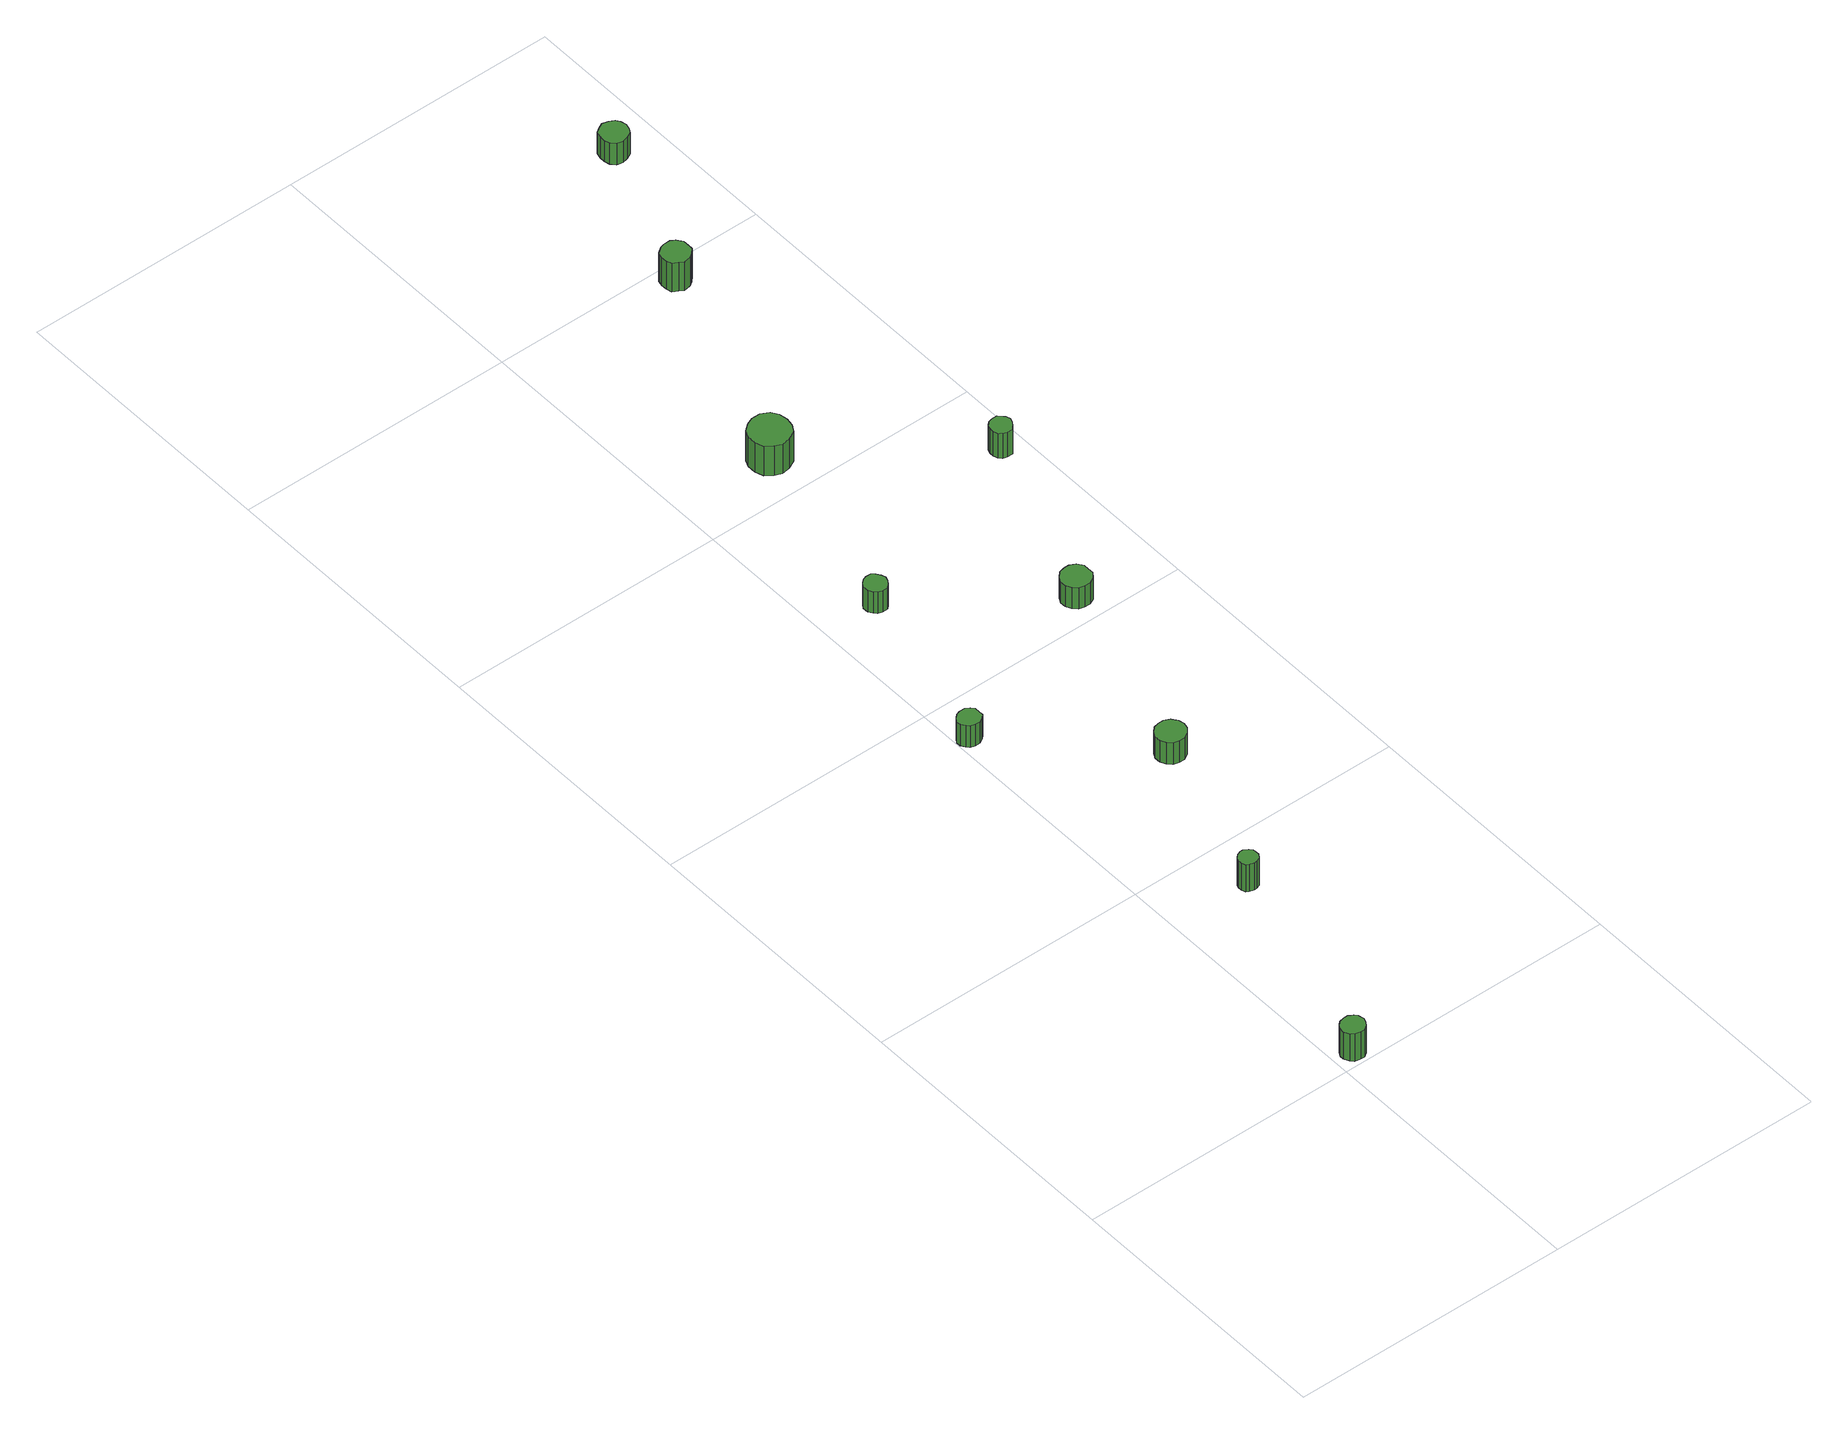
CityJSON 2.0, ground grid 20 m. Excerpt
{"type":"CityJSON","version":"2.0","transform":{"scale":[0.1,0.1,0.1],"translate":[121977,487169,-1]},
"CityObjects":{
"tree1":{"type":"SolitaryVegetationObject","attributes":{"function":"something"},"geometry":[{"type":"MultiSurface","lod":"1","boundaries":[[[0,1,2,3,4,5,6,7,8,9,10,11,12,13,14]],[[15,16,17,18,19,20,21,22,23,24,25,26,27,28,29]],[[0,29,28,1]],[[1,28,27,2]],[[2,27,26,3]],[[3,26,25,4]],[[4,25,24,5]],[[5,24,23,6]],[[6,23,22,7]],[[7,22,21,8]],[[8,21,20,9]],[[9,20,19,10]],[[10,19,18,11]],[[11,18,17,12]],[[12,17,16,13]],[[13,16,15,14]],[[14,15,29,0]]]}]},
"tree2":{"type":"SolitaryVegetationObject","attributes":{"function":"something"},"geometry":[{"type":"MultiSurface","lod":"1","boundaries":[[[30,31,32,33,34,35,36,37,38,39,40,41,42,43,44]],[[45,46,47,48,49,50,51,52,53,54,55,56,57,58,59]],[[30,59,58,31]],[[31,58,57,32]],[[32,57,56,33]],[[33,56,55,34]],[[34,55,54,35]],[[35,54,53,36]],[[36,53,52,37]],[[37,52,51,38]],[[38,51,50,39]],[[39,50,49,40]],[[40,49,48,41]],[[41,48,47,42]],[[42,47,46,43]],[[43,46,45,44]],[[44,45,59,30]]]}]},
"tree3":{"type":"SolitaryVegetationObject","attributes":{"function":"something"},"geometry":[{"type":"MultiSurface","lod":"1","boundaries":[[[60,61,62,63,64,65,66,67,68,69,70,71,72,73,74]],[[75,76,77,78,79,80,81,82,83,84,85,86,87,88,89]],[[60,89,88,61]],[[61,88,87,62]],[[62,87,86,63]],[[63,86,85,64]],[[64,85,84,65]],[[65,84,83,66]],[[66,83,82,67]],[[67,82,81,68]],[[68,81,80,69]],[[69,80,79,70]],[[70,79,78,71]],[[71,78,77,72]],[[72,77,76,73]],[[73,76,75,74]],[[74,75,89,60]]]}]},
"tree4":{"type":"SolitaryVegetationObject","attributes":{"function":"something"},"geometry":[{"type":"MultiSurface","lod":"1","boundaries":[[[90,91,92,93,94,95,96,97,98,99,100,101,102,103,104]],[[105,106,107,108,109,110,111,112,113,114,115,116,117,118,119]],[[90,119,118,91]],[[91,118,117,92]],[[92,117,116,93]],[[93,116,115,94]],[[94,115,114,95]],[[95,114,113,96]],[[96,113,112,97]],[[97,112,111,98]],[[98,111,110,99]],[[99,110,109,100]],[[100,109,108,101]],[[101,108,107,102]],[[102,107,106,103]],[[103,106,105,104]],[[104,105,119,90]]]}]},
"tree5":{"type":"SolitaryVegetationObject","attributes":{"function":"something"},"geometry":[{"type":"MultiSurface","lod":"1","boundaries":[[[120,121,122,123,124,125,126,127,128,129,130,131,132,133,134]],[[135,136,137,138,139,140,141,142,143,144,145,146,147,148,149]],[[120,149,148,121]],[[121,148,147,122]],[[122,147,146,123]],[[123,146,145,124]],[[124,145,144,125]],[[125,144,143,126]],[[126,143,142,127]],[[127,142,141,128]],[[128,141,140,129]],[[129,140,139,130]],[[130,139,138,131]],[[131,138,137,132]],[[132,137,136,133]],[[133,136,135,134]],[[134,135,149,120]]]}]},
"tree6":{"type":"SolitaryVegetationObject","attributes":{"function":"something"},"geometry":[{"type":"MultiSurface","lod":"1","boundaries":[[[150,151,152,153,154,155,156,157,158,159,160,161,162,163,164]],[[165,166,167,168,169,170,171,172,173,174,175,176,177,178,179]],[[150,179,178,151]],[[151,178,177,152]],[[152,177,176,153]],[[153,176,175,154]],[[154,175,174,155]],[[155,174,173,156]],[[156,173,172,157]],[[157,172,171,158]],[[158,171,170,159]],[[159,170,169,160]],[[160,169,168,161]],[[161,168,167,162]],[[162,167,166,163]],[[163,166,165,164]],[[164,165,179,150]]]}]},
"tree7":{"type":"SolitaryVegetationObject","attributes":{"function":"something"},"geometry":[{"type":"MultiSurface","lod":"1","boundaries":[[[180,181,182,183,184,185,186,187,188,189,190,191,192,193,194]],[[195,196,197,198,199,200,201,202,203,204,205,206,207,208,209]],[[180,209,208,181]],[[181,208,207,182]],[[182,207,206,183]],[[183,206,205,184]],[[184,205,204,185]],[[185,204,203,186]],[[186,203,202,187]],[[187,202,201,188]],[[188,201,200,189]],[[189,200,199,190]],[[190,199,198,191]],[[191,198,197,192]],[[192,197,196,193]],[[193,196,195,194]],[[194,195,209,180]]]}]},
"tree8":{"type":"SolitaryVegetationObject","attributes":{"function":"something"},"geometry":[{"type":"MultiSurface","lod":"1","boundaries":[[[210,211,212,213,214,215,216,217,218,219,220,221,222,223,224]],[[225,226,227,228,229,230,231,232,233,234,235,236,237,238,239]],[[210,239,238,211]],[[211,238,237,212]],[[212,237,236,213]],[[213,236,235,214]],[[214,235,234,215]],[[215,234,233,216]],[[216,233,232,217]],[[217,232,231,218]],[[218,231,230,219]],[[219,230,229,220]],[[220,229,228,221]],[[221,228,227,222]],[[222,227,226,223]],[[223,226,225,224]],[[224,225,239,210]]]}]},
"tree9":{"type":"SolitaryVegetationObject","attributes":{"function":"something"},"geometry":[{"type":"MultiSurface","lod":"1","boundaries":[[[240,241,242,243,244,245,246,247,248,249,250,251,252,253,254]],[[255,256,257,258,259,260,261,262,263,264,265,266,267,268,269]],[[240,269,268,241]],[[241,268,267,242]],[[242,267,266,243]],[[243,266,265,244]],[[244,265,264,245]],[[245,264,263,246]],[[246,263,262,247]],[[247,262,261,248]],[[248,261,260,249]],[[249,260,259,250]],[[250,259,258,251]],[[251,258,257,252]],[[252,257,256,253]],[[253,256,255,254]],[[254,255,269,240]]]}]},
"tree10":{"type":"SolitaryVegetationObject","attributes":{"function":"something"},"geometry":[{"type":"MultiSurface","lod":"1","boundaries":[[[270,271,272,273,274,275,276,277,278,279,280,281,282,283,284]],[[285,286,287,288,289,290,291,292,293,294,295,296,297,298,299]],[[270,299,298,271]],[[271,298,297,272]],[[272,297,296,273]],[[273,296,295,274]],[[274,295,294,275]],[[275,294,293,276]],[[276,293,292,277]],[[277,292,291,278]],[[278,291,290,279]],[[279,290,289,280]],[[280,289,288,281]],[[281,288,287,282]],[[282,287,286,283]],[[283,286,285,284]],[[284,285,299,270]]]}]},
"tree11":{"type":"SolitaryVegetationObject","attributes":{"function":"something"}},
"tree12":{"type":"SolitaryVegetationObject","attributes":{"function":"something"}}
},
"vertices":[
[23,11,29],[22,15,29],[20,17,29],[17,19,29],[14,19,29],[10,18,29],[8,16,29],[6,13,29],[6,10,29],[8,6,29],[10,4,29],[14,3,29],[17,3,29],[20,5,29],[22,8,29],[22,8,6],[20,5,6],[17,3,6],[14,3,6],[10,4,6],[8,6,6],[6,10,6],[6,13,6],[8,16,6],[10,18,6],[14,19,6],[17,19,6],[20,17,6],[22,15,6],[23,11,6],
[65,163,29],[65,166,29],[63,168,29],[60,170,29],[58,170,29],[55,169,29],[53,167,29],[52,165,29],[52,162,29],[53,159,29],[55,158,29],[58,157,29],[60,157,29],[63,158,29],[65,161,29],[65,161,6],[63,158,6],[60,157,6],[58,157,6],[55,158,6],[53,159,6],[52,162,6],[52,165,6],[53,167,6],[55,169,6],[58,170,6],[60,170,6],[63,168,6],[65,166,6],[65,163,6],
[17,368,24],[17,372,24],[15,374,24],[12,376,24],[8,376,24],[5,375,24],[3,373,24],[1,370,24],[1,367,24],[3,364,24],[5,362,24],[8,361,24],[12,361,24],[15,363,24],[17,365,24],[17,365,6],[15,363,6],[12,361,6],[8,361,6],[5,362,6],[3,364,6],[1,367,6],[1,370,6],[3,373,6],[5,375,6],[8,376,6],[12,376,6],[15,374,6],[17,372,6],[17,368,6],
[106,281,24],[105,285,24],[102,289,24],[98,291,24],[94,291,24],[90,290,24],[87,287,24],[85,283,24],[85,279,24],[87,275,24],[90,272,24],[94,271,24],[98,271,24],[102,273,24],[105,277,24],[105,277,6],[102,273,6],[98,271,6],[94,271,6],[90,272,6],[87,275,6],[85,279,6],[85,283,6],[87,287,6],[90,290,6],[94,291,6],[98,291,6],[102,289,6],[105,285,6],[106,281,6],
[48,494,24],[47,497,24],[45,500,24],[43,502,24],[39,502,24],[36,501,24],[34,499,24],[32,496,24],[32,492,24],[34,489,24],[36,487,24],[39,486,24],[43,486,24],[45,488,24],[47,491,24],[47,491,6],[45,488,6],[43,486,6],[39,486,6],[36,487,6],[34,489,6],[32,492,6],[32,496,6],[34,499,6],[36,501,6],[39,502,6],[43,502,6],[45,500,6],[47,497,6],[48,494,6],
[85,632,31],[84,638,31],[81,643,31],[75,646,31],[69,646,31],[64,644,31],[59,640,31],[57,635,31],[57,629,31],[59,623,31],[64,619,31],[69,617,31],[75,618,31],[81,621,31],[84,626,31],[84,626,6],[81,621,6],[75,618,6],[69,617,6],[64,619,6],[59,623,6],[57,629,6],[57,635,6],[59,640,6],[64,644,6],[69,646,6],[75,646,6],[81,643,6],[84,638,6],[85,632,6],
[147,421,24],[147,425,24],[144,429,24],[140,431,24],[136,431,24],[132,430,24],[129,427,24],[127,423,24],[127,419,24],[129,415,24],[132,412,24],[136,411,24],[140,411,24],[144,413,24],[147,417,24],[147,417,6],[144,413,6],[140,411,6],[136,411,6],[132,412,6],[129,415,6],[127,419,6],[127,423,6],[129,427,6],[132,430,6],[136,431,6],[140,431,6],[144,429,6],[147,425,6],[147,421,6],
[192,549,27],[191,552,27],[189,554,27],[187,556,27],[183,556,27],[180,555,27],[178,553,27],[177,550,27],[177,547,27],[178,544,27],[180,542,27],[183,541,27],[187,541,27],[189,543,27],[191,546,27],[191,546,6],[189,543,6],[187,541,6],[183,541,6],[180,542,6],[178,544,6],[177,547,6],[177,550,6],[178,553,6],[180,555,6],[183,556,6],[187,556,6],[189,554,6],[191,552,6],[192,549,6],
[136,787,30],[136,791,30],[133,795,30],[130,797,30],[125,797,30],[122,796,30],[118,793,30],[117,789,30],[117,785,30],[118,781,30],[122,779,30],[125,777,30],[130,778,30],[133,780,30],[136,783,30],[136,783,6],[133,780,6],[130,778,6],[125,777,6],[122,779,6],[118,781,6],[117,785,6],[117,789,6],[118,793,6],[122,796,6],[125,797,6],[130,797,6],[133,795,6],[136,791,6],[136,787,6],
[178,896,24],[177,900,24],[175,903,24],[171,905,24],[167,906,24],[163,904,24],[160,902,24],[159,898,24],[159,894,24],[160,890,24],[163,887,24],[167,886,24],[171,887,24],[175,889,24],[177,892,24],[177,892,6],[175,889,6],[171,887,6],[167,886,6],[163,887,6],[160,890,6],[159,894,6],[159,898,6],[160,902,6],[163,904,6],[167,906,6],[171,905,6],[175,903,6],[177,900,6],[178,896,6]
]}
